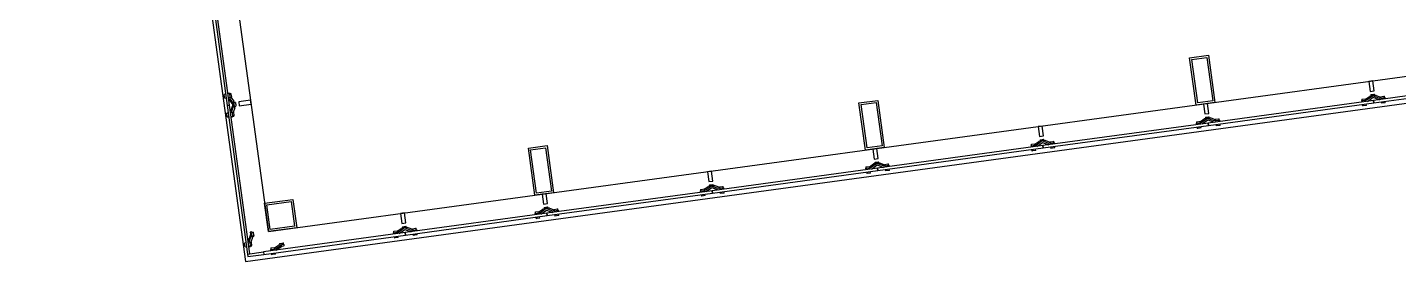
# Model space of a CAD drawing. Header units: millimetres. Extents: x 11680834 to 11851556, y -6213014 to -6078394.
# Drawn here: x 11680834 to 11695215, y -6111495 to -6109033 of the extents above; entities that cross this region are included whole.
import ezdxf

# ---------------------------------------------------------------- set-up
doc = ezdxf.new("R2010")
doc.units = ezdxf.units.MM
doc.layers.add('A—\\M+5C3C5\\M+5B4B0', color=135, linetype='Continuous')
doc.layers.add('E2-RI-4F$0$A-GLAZ', color=6, linetype='Continuous')

msp = doc.modelspace()

# ---------------------------------------------------------------- linework, layer by layer
at = {"layer": 'A—\\M+5C3C5\\M+5B4B0'}
for p, q in [((11682719, -6108320), (11682928, -6109854)), ((11682954, -6109851), (11682744, -6108317)), ((11696685, -6109565), (11694952, -6109802)), ((11694955, -6109827), (11696689, -6109590)), ((11694952, -6109802), (11693218, -6110039)), ((11694952, -6109802), (11694955, -6109827)), ((11694955, -6109827), (11694952, -6109802)), ((11682954, -6109851), (11682928, -6109854)), ((11682928, -6109854), (11682954, -6109851)), ((11682928, -6109854), (11683142, -6111417)), ((11683167, -6111413), (11682954, -6109851)), ((11693212, -6109833), (11693168, -6109839)), ((11693168, -6109839), (11693182, -6109943)), ((11693182, -6109943), (11693226, -6109937)), ((11693226, -6109937), (11693212, -6109833)), ((11693221, -6110064), (11694955, -6109827)), ((11693218, -6110039), (11691484, -6110276)), ((11691487, -6110301), (11693221, -6110064)), ((11693218, -6110039), (11693221, -6110064)), ((11693221, -6110064), (11693218, -6110039)), ((11689744, -6110307, 0), (11689700, -6110313, 0)), ((11689700, -6110313, 0), (11689715, -6110417, 0)), ((11689758, -6110411, 0), (11689744, -6110307, 0)), ((11691484, -6110276), (11689750, -6110513)), ((11689753, -6110538), (11691487, -6110301)), ((11691484, -6110276), (11691487, -6110301)), ((11691487, -6110301), (11691484, -6110276)), ((11689750, -6110513), (11688016, -6110750)), ((11689715, -6110417, 0), (11689758, -6110411, 0)), ((11689753, -6110538), (11689750, -6110513)), ((11689750, -6110513), (11689753, -6110538)), ((11688019, -6110775), (11689753, -6110538)), ((11686276, -6110781), (11686233, -6110787)), ((11686233, -6110787), (11686247, -6110891)), ((11686290, -6110885), (11686276, -6110781)), ((11688016, -6110750), (11686282, -6110987)), ((11686286, -6111012), (11688019, -6110775)), ((11688019, -6110775), (11688016, -6110750)), ((11688016, -6110750), (11688019, -6110775)), ((11686247, -6110891), (11686290, -6110885)), ((11686282, -6110987), (11684796, -6111190)), ((11684799, -6111216), (11686286, -6111012)), ((11686286, -6111012), (11686282, -6110987)), ((11686282, -6110987), (11686286, -6111012)), ((11684796, -6111190), (11683310, -6111394)), ((11683313, -6111419), (11684799, -6111216)), ((11684796, -6111190), (11684799, -6111216)), ((11684799, -6111216), (11684796, -6111190)), ((11683142, -6111417), (11683310, -6111394)), ((11683310, -6111394), (11683313, -6111419)), ((11683142, -6111417), (11683167, -6111413)), ((11683142, -6111417), (11683145, -6111442)), ((11683145, -6111442), (11683313, -6111419))]:
    msp.add_line(p, q, dxfattribs=at)
at = {"layer": 'A—\\M+5C3C5\\M+5B4B0', "extrusion": (0, 0, -1)}
for p, q in [((11694946, -6109596), (11694902, -6109602)), ((11694902, -6109602), (11694916, -6109706)), ((11694960, -6109700), (11694946, -6109596)), ((11683173, -6109799, 0), (11683050, -6109816, 0)), ((11683179, -6109842, 0), (11683173, -6109799, 0)), ((11694916, -6109706), (11694960, -6109700)), ((11683050, -6109816, 0), (11683056, -6109859, 0)), ((11683056, -6109859, 0), (11683179, -6109842, 0)), ((11691478, -6110070), (11691434, -6110076)), ((11691434, -6110076), (11691448, -6110180)), ((11691492, -6110174), (11691478, -6110070)), ((11691448, -6110180), (11691492, -6110174)), ((11688010, -6110544), (11687966, -6110550)), ((11687966, -6110550), (11687981, -6110654)), ((11687981, -6110654), (11688024, -6110648)), ((11688024, -6110648), (11688010, -6110544)), ((11684790, -6110984), (11684746, -6110990)), ((11684746, -6110990), (11684761, -6111094)), ((11684761, -6111094), (11684804, -6111088)), ((11684804, -6111088), (11684790, -6110984))]:
    msp.add_line(p, q, dxfattribs=at)
at = {"layer": 'A—\\M+5C3C5\\M+5B4B0'}
msp.add_lwpolyline([(11680834, -6094750), (11683122, -6111495), (11702888, -6108794)], dxfattribs=at)
at = {"layer": 'A—\\M+5C3C5\\M+5B4B0', "elevation": 0}
for points in [[(11681148, -6094990), (11683361, -6111179), (11700224, -6108875)], [(11693091, -6109850), (11693023, -6109354), (11693221, -6109327), (11693289, -6109823), (11693091, -6109850)], [(11689623, -6110324), (11689555, -6109828), (11689754, -6109801), (11689821, -6110297), (11689623, -6110324)], [(11686155, -6110798), (11686088, -6110302), (11686286, -6110275), (11686353, -6110771), (11686155, -6110798)]]:
    msp.add_lwpolyline(points, dxfattribs=at)
for points in [[(11693108, -6109827), (11693046, -6109371), (11693204, -6109350), (11693266, -6109805)], [(11689640, -6110301), (11689578, -6109845), (11689736, -6109824), (11689799, -6110279)], [(11686172, -6110775), (11686110, -6110319), (11686269, -6110298), (11686331, -6110753)], [(11683321, -6110882), (11683618, -6110842), (11683659, -6111139), (11683361, -6111180)], [(11683343, -6110900), (11683601, -6110864), (11683636, -6111122), (11683378, -6111157)]]:
    msp.add_lwpolyline(points, close=True, dxfattribs=at)
at = {"layer": 'E2-RI-4F$0$A-GLAZ', "color": 8}
for p, q in [((11682912, -6109736), (11682897, -6109738)), ((11682912, -6109736), (11682897, -6109738)), ((11682898, -6109743), (11682897, -6109738)), ((11682898, -6109743), (11682897, -6109738)), ((11682903, -6109777), (11682898, -6109743)), ((11682903, -6109777), (11682898, -6109743)), ((11682903, -6109777), (11682918, -6109775)), ((11682903, -6109777), (11682918, -6109775)), ((11682952, -6109725), (11682937, -6109727)), ((11682952, -6109725), (11682937, -6109727)), ((11682967, -6109728), (11682937, -6109732)), ((11682967, -6109728), (11682937, -6109732)), ((11682943, -6109772), (11682973, -6109768)), ((11682943, -6109772), (11682973, -6109768)), ((11682945, -6109787), (11682988, -6109846)), ((11682945, -6109787), (11682988, -6109846)), ((11682952, -6109725), (11682953, -6109732)), ((11682952, -6109725), (11682953, -6109732)), ((11682953, -6109732), (11682957, -6109767)), ((11682953, -6109732), (11682957, -6109767)), ((11682960, -6109785), (11682957, -6109767)), ((11682960, -6109785), (11682957, -6109767)), ((11683003, -6109844), (11682960, -6109785)), ((11683003, -6109844), (11682960, -6109785)), ((11682967, -6109728), (11682968, -6109734)), ((11682967, -6109728), (11682968, -6109734)), ((11682968, -6109734), (11682973, -6109768)), ((11682968, -6109734), (11682973, -6109768)), ((11682968, -6109768), (11682998, -6109809)), ((11682968, -6109768), (11682998, -6109809)), ((11683001, -6109827), (11682998, -6109809)), ((11683003, -6109844), (11682998, -6109809)), ((11683001, -6109827), (11682998, -6109809)), ((11683003, -6109844), (11682998, -6109809)), ((11694826, -6109804), (11694833, -6109803)), ((11694826, -6109804), (11694833, -6109803)), ((11694826, -6109804), (11694828, -6109819)), ((11694826, -6109804), (11694828, -6109819)), ((11694829, -6109789), (11694834, -6109788)), ((11694829, -6109789), (11694834, -6109788)), ((11694829, -6109789), (11694833, -6109819)), ((11694829, -6109789), (11694833, -6109819)), ((11694833, -6109803), (11694868, -6109798)), ((11694833, -6109803), (11694868, -6109798)), ((11694834, -6109788), (11694868, -6109783)), ((11694834, -6109788), (11694868, -6109783)), ((11694872, -6109813), (11694868, -6109783)), ((11694872, -6109813), (11694868, -6109783)), ((11694885, -6109796), (11694868, -6109798)), ((11694885, -6109796), (11694868, -6109798)), ((11694869, -6109788), (11694910, -6109758)), ((11694869, -6109788), (11694910, -6109758)), ((11694945, -6109753), (11694885, -6109796)), ((11694945, -6109753), (11694885, -6109796)), ((11694888, -6109811), (11694947, -6109768)), ((11694888, -6109811), (11694947, -6109768)), ((11694945, -6109753), (11694910, -6109758)), ((11694945, -6109753), (11694910, -6109758)), ((11694927, -6109755), (11694910, -6109758)), ((11694927, -6109755), (11694910, -6109758)), ((11694920, -6109756), (11694921, -6109760)), ((11694920, -6109756), (11694921, -6109760)), ((11694920, -6109756), (11694921, -6109760)), ((11694920, -6109756), (11694921, -6109760)), ((11694923, -6109741), (11694957, -6109736)), ((11694923, -6109741), (11694957, -6109736)), ((11694923, -6109741), (11694957, -6109736)), ((11694923, -6109741), (11694957, -6109736)), ((11694923, -6109741), (11694929, -6109740)), ((11694923, -6109741), (11694929, -6109740)), ((11694923, -6109741), (11694929, -6109740)), ((11694923, -6109741), (11694929, -6109740)), ((11694923, -6109741), (11694925, -6109755)), ((11694923, -6109741), (11694925, -6109755)), ((11694923, -6109741), (11694925, -6109755)), ((11694923, -6109741), (11694925, -6109755)), ((11694923, -6109741), (11694925, -6109755)), ((11694923, -6109741), (11694925, -6109755)), ((11694923, -6109741), (11694925, -6109755)), ((11694923, -6109741), (11694925, -6109755)), ((11694945, -6109753), (11694927, -6109755)), ((11694945, -6109753), (11694927, -6109755)), ((11694929, -6109740), (11694963, -6109735)), ((11694929, -6109740), (11694963, -6109735)), ((11694929, -6109740), (11694963, -6109735)), ((11694929, -6109740), (11694963, -6109735)), ((11694980, -6109748), (11694945, -6109753)), ((11694980, -6109748), (11694945, -6109753)), ((11694962, -6109750), (11694945, -6109753)), ((11694962, -6109750), (11694945, -6109753)), ((11695014, -6109779), (11694945, -6109753)), ((11695014, -6109779), (11694945, -6109753)), ((11694947, -6109768), (11695016, -6109794)), ((11694947, -6109768), (11695016, -6109794)), ((11694957, -6109736), (11694963, -6109735)), ((11694957, -6109736), (11694963, -6109735)), ((11694957, -6109736), (11694963, -6109735)), ((11694957, -6109736), (11694963, -6109735)), ((11694980, -6109748), (11694962, -6109750)), ((11694980, -6109748), (11694962, -6109750)), ((11694965, -6109750), (11694963, -6109735)), ((11694965, -6109750), (11694963, -6109735)), ((11694965, -6109750), (11694963, -6109735)), ((11694965, -6109750), (11694963, -6109735)), ((11694965, -6109750), (11694963, -6109735)), ((11694965, -6109750), (11694963, -6109735)), ((11694965, -6109750), (11694963, -6109735)), ((11694965, -6109750), (11694963, -6109735)), ((11694970, -6109753), (11694970, -6109749)), ((11694970, -6109753), (11694970, -6109749)), ((11694970, -6109753), (11694970, -6109749)), ((11694970, -6109753), (11694970, -6109749)), ((11694980, -6109748), (11695027, -6109766)), ((11694980, -6109748), (11695027, -6109766)), ((11695031, -6109776), (11695014, -6109779)), ((11695031, -6109776), (11695014, -6109779)), ((11695027, -6109762), (11695061, -6109757)), ((11695027, -6109762), (11695061, -6109757)), ((11695027, -6109762), (11695031, -6109791)), ((11695027, -6109762), (11695031, -6109791)), ((11695031, -6109776), (11695066, -6109771)), ((11695031, -6109776), (11695066, -6109771)), ((11695061, -6109757), (11695066, -6109756)), ((11695061, -6109757), (11695066, -6109756)), ((11695070, -6109786), (11695066, -6109756)), ((11695070, -6109786), (11695066, -6109756)), ((11695066, -6109771), (11695073, -6109770)), ((11695066, -6109771), (11695073, -6109770)), ((11695075, -6109785), (11695073, -6109770)), ((11695075, -6109785), (11695073, -6109770)), ((11695076, -6109826), (11695074, -6109811)), ((11695076, -6109826), (11695074, -6109811)), ((11682939, -6109934), (11682924, -6109936)), ((11682939, -6109934), (11682924, -6109936)), ((11682929, -6109970), (11682924, -6109936)), ((11682929, -6109970), (11682924, -6109936)), ((11682988, -6109846), (11682962, -6109915)), ((11682988, -6109846), (11682962, -6109915)), ((11682994, -6109926), (11682964, -6109930)), ((11682994, -6109926), (11682964, -6109930)), ((11682977, -6109913), (11683003, -6109844)), ((11682977, -6109913), (11683003, -6109844)), ((11682980, -6109931), (11682977, -6109913)), ((11682980, -6109931), (11682977, -6109913)), ((11682980, -6109931), (11682984, -6109966)), ((11682980, -6109931), (11682984, -6109966)), ((11683008, -6109879), (11682990, -6109927)), ((11683008, -6109879), (11682990, -6109927)), ((11682994, -6109926), (11682999, -6109960)), ((11682994, -6109926), (11682999, -6109960)), ((11683000, -6109820), (11682996, -6109820)), ((11683000, -6109820), (11682996, -6109820)), ((11683000, -6109820), (11682996, -6109820)), ((11683000, -6109820), (11682996, -6109820)), ((11683015, -6109822), (11683000, -6109824)), ((11683015, -6109822), (11683000, -6109824)), ((11683015, -6109822), (11683000, -6109824)), ((11683015, -6109822), (11683000, -6109824)), ((11683015, -6109822), (11683000, -6109824)), ((11683015, -6109822), (11683000, -6109824)), ((11683015, -6109822), (11683000, -6109824)), ((11683015, -6109822), (11683000, -6109824)), ((11683003, -6109844), (11683001, -6109827)), ((11683003, -6109844), (11683001, -6109827)), ((11683002, -6109870), (11683006, -6109869)), ((11683002, -6109870), (11683006, -6109869)), ((11683002, -6109870), (11683006, -6109869)), ((11683002, -6109870), (11683006, -6109869)), ((11683008, -6109879), (11683003, -6109844)), ((11683005, -6109862), (11683003, -6109844)), ((11683008, -6109879), (11683003, -6109844)), ((11683005, -6109862), (11683003, -6109844)), ((11683008, -6109879), (11683005, -6109862)), ((11683008, -6109879), (11683005, -6109862)), ((11683006, -6109864), (11683021, -6109862)), ((11683006, -6109864), (11683021, -6109862)), ((11683006, -6109864), (11683021, -6109862)), ((11683006, -6109864), (11683021, -6109862)), ((11683006, -6109864), (11683021, -6109862)), ((11683006, -6109864), (11683021, -6109862)), ((11683006, -6109864), (11683021, -6109862)), ((11683006, -6109864), (11683021, -6109862)), ((11683015, -6109822), (11683016, -6109828)), ((11683015, -6109822), (11683020, -6109856)), ((11683015, -6109822), (11683020, -6109856)), ((11683015, -6109822), (11683016, -6109828)), ((11683015, -6109822), (11683016, -6109828)), ((11683015, -6109822), (11683020, -6109856)), ((11683015, -6109822), (11683020, -6109856)), ((11683015, -6109822), (11683016, -6109828)), ((11683016, -6109828), (11683021, -6109862)), ((11683016, -6109828), (11683021, -6109862)), ((11683016, -6109828), (11683021, -6109862)), ((11683016, -6109828), (11683021, -6109862)), ((11683020, -6109856), (11683021, -6109862)), ((11683020, -6109856), (11683021, -6109862)), ((11683020, -6109856), (11683021, -6109862)), ((11683020, -6109856), (11683021, -6109862)), ((11694836, -6109844), (11694838, -6109859)), ((11694836, -6109844), (11694838, -6109859)), ((11694844, -6109858), (11694838, -6109859)), ((11694844, -6109858), (11694838, -6109859)), ((11694878, -6109853), (11694844, -6109858)), ((11694878, -6109853), (11694844, -6109858)), ((11694878, -6109853), (11694876, -6109838)), ((11694878, -6109853), (11694876, -6109838)), ((11695034, -6109817), (11695036, -6109831)), ((11695034, -6109817), (11695036, -6109831)), ((11695070, -6109827), (11695036, -6109831)), ((11695070, -6109827), (11695036, -6109831)), ((11695076, -6109826), (11695070, -6109827)), ((11695076, -6109826), (11695070, -6109827)), ((11682930, -6109975), (11682929, -6109970)), ((11682930, -6109975), (11682929, -6109970)), ((11682930, -6109975), (11682945, -6109973)), ((11682930, -6109975), (11682945, -6109973)), ((11682970, -6109970), (11683000, -6109966)), ((11682970, -6109970), (11683000, -6109966)), ((11682970, -6109975), (11682985, -6109973)), ((11682970, -6109975), (11682985, -6109973)), ((11682984, -6109966), (11682985, -6109973)), ((11682984, -6109966), (11682985, -6109973)), ((11682999, -6109960), (11683000, -6109966)), ((11682999, -6109960), (11683000, -6109966)), ((11693092, -6110041), (11693099, -6110040)), ((11693092, -6110041), (11693099, -6110040)), ((11693092, -6110041), (11693094, -6110056)), ((11693092, -6110041), (11693094, -6110056)), ((11693095, -6110026), (11693101, -6110025)), ((11693095, -6110026), (11693101, -6110025)), ((11693095, -6110026), (11693099, -6110056)), ((11693095, -6110026), (11693099, -6110056)), ((11693099, -6110040), (11693134, -6110035)), ((11693099, -6110040), (11693134, -6110035)), ((11693101, -6110025), (11693134, -6110020)), ((11693101, -6110025), (11693134, -6110020)), ((11693102, -6110081), (11693104, -6110096)), ((11693102, -6110081), (11693104, -6110096)), ((11693110, -6110095), (11693104, -6110096)), ((11693110, -6110095), (11693104, -6110096)), ((11693144, -6110090), (11693110, -6110095)), ((11693144, -6110090), (11693110, -6110095)), ((11693138, -6110050), (11693134, -6110020)), ((11693138, -6110050), (11693134, -6110020)), ((11693152, -6110033), (11693134, -6110035)), ((11693152, -6110033), (11693134, -6110035)), ((11693135, -6110025), (11693176, -6109995)), ((11693135, -6110025), (11693176, -6109995)), ((11693144, -6110090), (11693142, -6110075)), ((11693144, -6110090), (11693142, -6110075)), ((11693211, -6109990), (11693152, -6110033)), ((11693211, -6109990), (11693152, -6110033)), ((11693154, -6110048), (11693213, -6110005)), ((11693154, -6110048), (11693213, -6110005)), ((11693211, -6109990), (11693176, -6109995)), ((11693211, -6109990), (11693176, -6109995)), ((11693193, -6109992), (11693176, -6109995)), ((11693193, -6109992), (11693176, -6109995)), ((11693186, -6109993), (11693187, -6109997)), ((11693186, -6109993), (11693187, -6109997)), ((11693186, -6109993), (11693187, -6109997)), ((11693186, -6109993), (11693187, -6109997)), ((11693189, -6109978), (11693223, -6109973)), ((11693189, -6109978), (11693223, -6109973)), ((11693189, -6109978), (11693223, -6109973)), ((11693189, -6109978), (11693223, -6109973)), ((11693189, -6109978), (11693195, -6109977)), ((11693189, -6109978), (11693195, -6109977)), ((11693189, -6109978), (11693195, -6109977)), ((11693189, -6109978), (11693195, -6109977)), ((11693189, -6109978), (11693191, -6109992)), ((11693189, -6109978), (11693191, -6109992)), ((11693189, -6109978), (11693191, -6109992)), ((11693189, -6109978), (11693191, -6109992)), ((11693189, -6109978), (11693191, -6109992)), ((11693189, -6109978), (11693191, -6109992)), ((11693189, -6109978), (11693191, -6109992)), ((11693189, -6109978), (11693191, -6109992)), ((11693211, -6109990), (11693193, -6109992)), ((11693211, -6109990), (11693193, -6109992)), ((11693195, -6109977), (11693229, -6109972)), ((11693195, -6109977), (11693229, -6109972)), ((11693195, -6109977), (11693229, -6109972)), ((11693195, -6109977), (11693229, -6109972)), ((11693246, -6109985), (11693211, -6109990)), ((11693246, -6109985), (11693211, -6109990)), ((11693228, -6109987), (11693211, -6109990)), ((11693228, -6109987), (11693211, -6109990)), ((11693280, -6110016), (11693211, -6109990)), ((11693280, -6110016), (11693211, -6109990)), ((11693213, -6110005), (11693282, -6110031)), ((11693213, -6110005), (11693282, -6110031)), ((11693223, -6109973), (11693229, -6109972)), ((11693223, -6109973), (11693229, -6109972)), ((11693223, -6109973), (11693229, -6109972)), ((11693223, -6109973), (11693229, -6109972)), ((11693246, -6109985), (11693228, -6109987)), ((11693246, -6109985), (11693228, -6109987)), ((11693231, -6109987), (11693229, -6109972)), ((11693231, -6109987), (11693229, -6109972)), ((11693231, -6109987), (11693229, -6109972)), ((11693231, -6109987), (11693229, -6109972)), ((11693231, -6109987), (11693229, -6109972)), ((11693231, -6109987), (11693229, -6109972)), ((11693231, -6109987), (11693229, -6109972)), ((11693231, -6109987), (11693229, -6109972)), ((11693236, -6109990), (11693236, -6109986)), ((11693236, -6109990), (11693236, -6109986)), ((11693236, -6109990), (11693236, -6109986)), ((11693236, -6109990), (11693236, -6109986)), ((11693246, -6109985), (11693293, -6110003)), ((11693246, -6109985), (11693293, -6110003)), ((11693297, -6110013), (11693280, -6110016)), ((11693297, -6110013), (11693280, -6110016)), ((11693293, -6109999), (11693327, -6109994)), ((11693293, -6109999), (11693327, -6109994)), ((11693293, -6109999), (11693297, -6110028)), ((11693293, -6109999), (11693297, -6110028)), ((11693297, -6110013), (11693332, -6110008)), ((11693297, -6110013), (11693332, -6110008)), ((11693300, -6110054), (11693302, -6110068)), ((11693300, -6110054), (11693302, -6110068)), ((11693336, -6110064), (11693302, -6110068)), ((11693336, -6110064), (11693302, -6110068)), ((11693327, -6109994), (11693332, -6109993)), ((11693327, -6109994), (11693332, -6109993)), ((11693337, -6110023), (11693332, -6109993)), ((11693337, -6110023), (11693332, -6109993)), ((11693332, -6110008), (11693339, -6110007)), ((11693332, -6110008), (11693339, -6110007)), ((11693342, -6110063), (11693336, -6110064)), ((11693342, -6110063), (11693336, -6110064)), ((11693342, -6110022), (11693339, -6110007)), ((11693342, -6110022), (11693339, -6110007)), ((11693342, -6110063), (11693340, -6110048)), ((11693342, -6110063), (11693340, -6110048)), ((11691401, -6110262), (11691442, -6110232)), ((11691401, -6110262), (11691442, -6110232)), ((11691477, -6110227), (11691418, -6110270)), ((11691477, -6110227), (11691418, -6110270)), ((11691420, -6110285), (11691479, -6110242)), ((11691420, -6110285), (11691479, -6110242)), ((11691477, -6110227), (11691442, -6110232)), ((11691477, -6110227), (11691442, -6110232)), ((11691460, -6110229), (11691442, -6110232)), ((11691460, -6110229), (11691442, -6110232)), ((11691452, -6110230), (11691453, -6110234)), ((11691452, -6110230), (11691453, -6110234)), ((11691452, -6110230), (11691453, -6110234)), ((11691452, -6110230), (11691453, -6110234)), ((11691455, -6110215), (11691489, -6110210)), ((11691455, -6110215), (11691489, -6110210)), ((11691455, -6110215), (11691489, -6110210)), ((11691455, -6110215), (11691489, -6110210)), ((11691455, -6110215), (11691461, -6110214)), ((11691455, -6110215), (11691461, -6110214)), ((11691455, -6110215), (11691461, -6110214)), ((11691455, -6110215), (11691461, -6110214)), ((11691455, -6110215), (11691457, -6110229)), ((11691455, -6110215), (11691457, -6110229)), ((11691455, -6110215), (11691457, -6110229)), ((11691455, -6110215), (11691457, -6110229)), ((11691455, -6110215), (11691457, -6110229)), ((11691455, -6110215), (11691457, -6110229)), ((11691455, -6110215), (11691457, -6110229)), ((11691455, -6110215), (11691457, -6110229)), ((11691477, -6110227), (11691460, -6110229)), ((11691477, -6110227), (11691460, -6110229)), ((11691461, -6110214), (11691495, -6110209)), ((11691461, -6110214), (11691495, -6110209)), ((11691461, -6110214), (11691495, -6110209)), ((11691461, -6110214), (11691495, -6110209)), ((11691512, -6110222), (11691477, -6110227)), ((11691512, -6110222), (11691477, -6110227)), ((11691495, -6110224), (11691477, -6110227)), ((11691495, -6110224), (11691477, -6110227)), ((11691546, -6110253), (11691477, -6110227)), ((11691546, -6110253), (11691477, -6110227)), ((11691479, -6110242), (11691548, -6110268)), ((11691479, -6110242), (11691548, -6110268)), ((11691489, -6110210), (11691495, -6110209)), ((11691489, -6110210), (11691495, -6110209)), ((11691489, -6110210), (11691495, -6110209)), ((11691489, -6110210), (11691495, -6110209)), ((11691497, -6110224), (11691495, -6110209)), ((11691497, -6110224), (11691495, -6110209)), ((11691497, -6110224), (11691495, -6110209)), ((11691497, -6110224), (11691495, -6110209)), ((11691497, -6110224), (11691495, -6110209)), ((11691497, -6110224), (11691495, -6110209)), ((11691497, -6110224), (11691495, -6110209)), ((11691497, -6110224), (11691495, -6110209)), ((11691512, -6110222), (11691495, -6110224)), ((11691512, -6110222), (11691495, -6110224)), ((11691502, -6110227), (11691502, -6110223)), ((11691502, -6110227), (11691502, -6110223)), ((11691502, -6110227), (11691502, -6110223)), ((11691502, -6110227), (11691502, -6110223)), ((11691512, -6110222), (11691560, -6110240)), ((11691512, -6110222), (11691560, -6110240)), ((11691559, -6110236), (11691593, -6110231)), ((11691559, -6110236), (11691593, -6110231)), ((11691559, -6110236), (11691563, -6110265)), ((11691559, -6110236), (11691563, -6110265)), ((11691563, -6110250), (11691598, -6110245)), ((11691563, -6110250), (11691598, -6110245)), ((11691593, -6110231), (11691599, -6110230)), ((11691593, -6110231), (11691599, -6110230)), ((11691598, -6110245), (11691606, -6110244)), ((11691598, -6110245), (11691606, -6110244)), ((11691603, -6110260), (11691599, -6110230)), ((11691603, -6110260), (11691599, -6110230)), ((11691608, -6110259), (11691606, -6110244)), ((11691608, -6110259), (11691606, -6110244)), ((11691358, -6110278), (11691365, -6110277)), ((11691358, -6110278), (11691365, -6110277)), ((11691358, -6110278), (11691360, -6110293)), ((11691358, -6110278), (11691360, -6110293)), ((11691361, -6110263), (11691367, -6110262)), ((11691361, -6110263), (11691367, -6110262)), ((11691361, -6110263), (11691365, -6110293)), ((11691361, -6110263), (11691365, -6110293)), ((11691365, -6110277), (11691400, -6110272)), ((11691365, -6110277), (11691400, -6110272)), ((11691367, -6110262), (11691400, -6110257)), ((11691367, -6110262), (11691400, -6110257)), ((11691368, -6110318), (11691370, -6110333)), ((11691368, -6110318), (11691370, -6110333)), ((11691376, -6110332), (11691370, -6110333)), ((11691376, -6110332), (11691370, -6110333)), ((11691410, -6110327), (11691376, -6110332)), ((11691410, -6110327), (11691376, -6110332)), ((11691405, -6110287), (11691400, -6110257)), ((11691405, -6110287), (11691400, -6110257)), ((11691418, -6110270), (11691400, -6110272)), ((11691418, -6110270), (11691400, -6110272)), ((11691410, -6110327), (11691408, -6110312)), ((11691410, -6110327), (11691408, -6110312)), ((11691563, -6110250), (11691546, -6110253)), ((11691563, -6110250), (11691546, -6110253)), ((11691566, -6110291), (11691569, -6110305)), ((11691566, -6110291), (11691569, -6110305)), ((11691602, -6110301), (11691569, -6110305)), ((11691602, -6110301), (11691569, -6110305)), ((11691608, -6110300), (11691602, -6110301)), ((11691608, -6110300), (11691602, -6110301)), ((11691608, -6110300), (11691606, -6110285)), ((11691608, -6110300), (11691606, -6110285)), ((11689624, -6110515), (11689631, -6110514)), ((11689624, -6110515), (11689631, -6110514)), ((11689624, -6110515), (11689626, -6110530)), ((11689624, -6110515), (11689626, -6110530)), ((11689627, -6110500), (11689633, -6110499)), ((11689627, -6110500), (11689633, -6110499)), ((11689627, -6110500), (11689631, -6110530)), ((11689627, -6110500), (11689631, -6110530)), ((11689631, -6110514), (11689666, -6110509)), ((11689631, -6110514), (11689666, -6110509)), ((11689633, -6110499), (11689667, -6110494)), ((11689633, -6110499), (11689667, -6110494)), ((11689684, -6110507), (11689666, -6110509)), ((11689684, -6110507), (11689666, -6110509)), ((11689667, -6110498), (11689708, -6110469)), ((11689667, -6110498), (11689708, -6110469)), ((11689671, -6110524), (11689667, -6110494)), ((11689671, -6110524), (11689667, -6110494)), ((11689743, -6110464), (11689684, -6110507)), ((11689743, -6110464), (11689684, -6110507)), ((11689686, -6110522), (11689745, -6110479)), ((11689686, -6110522), (11689745, -6110479)), ((11689743, -6110464), (11689708, -6110469)), ((11689743, -6110464), (11689708, -6110469)), ((11689726, -6110466), (11689708, -6110469)), ((11689726, -6110466), (11689708, -6110469)), ((11689718, -6110467), (11689719, -6110471)), ((11689718, -6110467), (11689719, -6110471)), ((11689718, -6110467), (11689719, -6110471)), ((11689718, -6110467), (11689719, -6110471)), ((11689721, -6110452), (11689755, -6110447)), ((11689721, -6110452), (11689755, -6110447)), ((11689721, -6110452), (11689755, -6110447)), ((11689721, -6110452), (11689755, -6110447)), ((11689721, -6110452), (11689727, -6110451)), ((11689721, -6110452), (11689727, -6110451)), ((11689721, -6110452), (11689727, -6110451)), ((11689721, -6110452), (11689727, -6110451)), ((11689721, -6110452), (11689723, -6110466)), ((11689721, -6110452), (11689723, -6110466)), ((11689721, -6110452), (11689723, -6110466)), ((11689721, -6110452), (11689723, -6110466)), ((11689721, -6110452), (11689723, -6110466)), ((11689721, -6110452), (11689723, -6110466)), ((11689721, -6110452), (11689723, -6110466)), ((11689721, -6110452), (11689723, -6110466)), ((11689743, -6110464), (11689726, -6110466)), ((11689743, -6110464), (11689726, -6110466)), ((11689727, -6110451), (11689761, -6110446)), ((11689727, -6110451), (11689761, -6110446)), ((11689727, -6110451), (11689761, -6110446)), ((11689727, -6110451), (11689761, -6110446)), ((11689778, -6110459), (11689743, -6110464)), ((11689778, -6110459), (11689743, -6110464)), ((11689761, -6110461), (11689743, -6110464)), ((11689761, -6110461), (11689743, -6110464)), ((11689812, -6110490), (11689743, -6110464)), ((11689812, -6110490), (11689743, -6110464)), ((11689745, -6110479), (11689814, -6110505)), ((11689745, -6110479), (11689814, -6110505)), ((11689755, -6110447), (11689761, -6110446)), ((11689755, -6110447), (11689761, -6110446)), ((11689755, -6110447), (11689761, -6110446)), ((11689755, -6110447), (11689761, -6110446)), ((11689763, -6110461), (11689761, -6110446)), ((11689763, -6110461), (11689761, -6110446)), ((11689763, -6110461), (11689761, -6110446)), ((11689763, -6110461), (11689761, -6110446)), ((11689763, -6110461), (11689761, -6110446)), ((11689763, -6110461), (11689761, -6110446)), ((11689763, -6110461), (11689761, -6110446)), ((11689763, -6110461), (11689761, -6110446)), ((11689778, -6110459), (11689761, -6110461)), ((11689778, -6110459), (11689761, -6110461)), ((11689768, -6110464), (11689768, -6110460)), ((11689768, -6110464), (11689768, -6110460)), ((11689768, -6110464), (11689768, -6110460)), ((11689768, -6110464), (11689768, -6110460)), ((11689778, -6110459), (11689826, -6110477)), ((11689778, -6110459), (11689826, -6110477)), ((11689829, -6110487), (11689812, -6110490)), ((11689829, -6110487), (11689812, -6110490)), ((11689825, -6110473), (11689859, -6110468)), ((11689825, -6110473), (11689859, -6110468)), ((11689825, -6110473), (11689829, -6110502)), ((11689825, -6110473), (11689829, -6110502)), ((11689829, -6110487), (11689864, -6110482)), ((11689829, -6110487), (11689864, -6110482)), ((11689833, -6110528), (11689835, -6110542)), ((11689833, -6110528), (11689835, -6110542)), ((11689859, -6110468), (11689865, -6110467)), ((11689859, -6110468), (11689865, -6110467)), ((11689864, -6110482), (11689872, -6110481)), ((11689864, -6110482), (11689872, -6110481)), ((11689869, -6110497), (11689865, -6110467)), ((11689869, -6110497), (11689865, -6110467)), ((11689874, -6110496), (11689872, -6110481)), ((11689874, -6110496), (11689872, -6110481)), ((11689874, -6110537), (11689872, -6110522)), ((11689874, -6110537), (11689872, -6110522)), ((11689634, -6110555), (11689636, -6110570)), ((11689634, -6110555), (11689636, -6110570)), ((11689642, -6110569), (11689636, -6110570)), ((11689642, -6110569), (11689636, -6110570)), ((11689676, -6110564), (11689642, -6110569)), ((11689676, -6110564), (11689642, -6110569)), ((11689676, -6110564), (11689674, -6110549)), ((11689676, -6110564), (11689674, -6110549)), ((11689868, -6110538), (11689835, -6110542)), ((11689868, -6110538), (11689835, -6110542)), ((11689874, -6110537), (11689868, -6110538)), ((11689874, -6110537), (11689868, -6110538)), ((11687890, -6110752), (11687897, -6110751)), ((11687890, -6110752), (11687897, -6110751)), ((11687890, -6110752), (11687892, -6110767)), ((11687890, -6110752), (11687892, -6110767)), ((11687893, -6110737), (11687899, -6110736)), ((11687893, -6110737), (11687899, -6110736)), ((11687893, -6110737), (11687897, -6110767)), ((11687893, -6110737), (11687897, -6110767)), ((11687897, -6110751), (11687932, -6110746)), ((11687897, -6110751), (11687932, -6110746)), ((11687899, -6110736), (11687933, -6110731)), ((11687899, -6110736), (11687933, -6110731)), ((11687901, -6110792), (11687903, -6110807)), ((11687901, -6110792), (11687903, -6110807)), ((11687908, -6110806), (11687903, -6110807)), ((11687908, -6110806), (11687903, -6110807)), ((11687942, -6110801), (11687908, -6110806)), ((11687942, -6110801), (11687908, -6110806)), ((11687950, -6110744), (11687932, -6110746)), ((11687950, -6110744), (11687932, -6110746)), ((11687933, -6110735), (11687974, -6110706)), ((11687933, -6110735), (11687974, -6110706)), ((11687937, -6110761), (11687933, -6110731)), ((11687937, -6110761), (11687933, -6110731)), ((11687942, -6110801), (11687940, -6110786)), ((11687942, -6110801), (11687940, -6110786)), ((11688009, -6110701), (11687950, -6110744)), ((11688009, -6110701), (11687950, -6110744)), ((11687952, -6110759), (11688011, -6110716)), ((11687952, -6110759), (11688011, -6110716)), ((11688009, -6110701), (11687974, -6110706)), ((11688009, -6110701), (11687974, -6110706)), ((11687992, -6110703), (11687974, -6110706)), ((11687992, -6110703), (11687974, -6110706)), ((11687984, -6110704), (11687985, -6110708)), ((11687984, -6110704), (11687985, -6110708)), ((11687984, -6110704), (11687985, -6110708)), ((11687984, -6110704), (11687985, -6110708)), ((11687987, -6110689), (11688021, -6110684)), ((11687987, -6110689), (11688021, -6110684)), ((11687987, -6110689), (11688021, -6110684)), ((11687987, -6110689), (11688021, -6110684)), ((11687987, -6110689), (11687993, -6110688)), ((11687987, -6110689), (11687993, -6110688)), ((11687987, -6110689), (11687993, -6110688)), ((11687987, -6110689), (11687993, -6110688)), ((11687987, -6110689), (11687989, -6110703)), ((11687987, -6110689), (11687989, -6110703)), ((11687987, -6110689), (11687989, -6110703)), ((11687987, -6110689), (11687989, -6110703)), ((11687987, -6110689), (11687989, -6110703)), ((11687987, -6110689), (11687989, -6110703)), ((11687987, -6110689), (11687989, -6110703)), ((11687987, -6110689), (11687989, -6110703)), ((11688009, -6110701), (11687992, -6110703)), ((11688009, -6110701), (11687992, -6110703)), ((11687993, -6110688), (11688027, -6110683)), ((11687993, -6110688), (11688027, -6110683)), ((11687993, -6110688), (11688027, -6110683)), ((11687993, -6110688), (11688027, -6110683)), ((11688044, -6110696), (11688009, -6110701)), ((11688044, -6110696), (11688009, -6110701)), ((11688027, -6110698), (11688009, -6110701)), ((11688027, -6110698), (11688009, -6110701)), ((11688078, -6110727), (11688009, -6110701)), ((11688078, -6110727), (11688009, -6110701)), ((11688011, -6110716), (11688080, -6110742)), ((11688011, -6110716), (11688080, -6110742)), ((11688021, -6110684), (11688027, -6110683)), ((11688021, -6110684), (11688027, -6110683)), ((11688021, -6110684), (11688027, -6110683)), ((11688021, -6110684), (11688027, -6110683)), ((11688029, -6110698), (11688027, -6110683)), ((11688029, -6110698), (11688027, -6110683)), ((11688029, -6110698), (11688027, -6110683)), ((11688029, -6110698), (11688027, -6110683)), ((11688029, -6110698), (11688027, -6110683)), ((11688029, -6110698), (11688027, -6110683)), ((11688029, -6110698), (11688027, -6110683)), ((11688029, -6110698), (11688027, -6110683)), ((11688044, -6110696), (11688027, -6110698)), ((11688044, -6110696), (11688027, -6110698)), ((11688035, -6110701), (11688034, -6110697)), ((11688035, -6110701), (11688034, -6110697)), ((11688035, -6110701), (11688034, -6110697)), ((11688035, -6110701), (11688034, -6110697)), ((11688044, -6110696), (11688092, -6110714)), ((11688044, -6110696), (11688092, -6110714)), ((11688096, -6110724), (11688078, -6110727)), ((11688096, -6110724), (11688078, -6110727)), ((11688091, -6110710), (11688125, -6110705)), ((11688091, -6110710), (11688125, -6110705)), ((11688091, -6110710), (11688095, -6110739)), ((11688091, -6110710), (11688095, -6110739)), ((11688096, -6110724), (11688131, -6110719)), ((11688096, -6110724), (11688131, -6110719)), ((11688099, -6110765), (11688101, -6110779)), ((11688099, -6110765), (11688101, -6110779)), ((11688135, -6110775), (11688101, -6110779)), ((11688135, -6110775), (11688101, -6110779)), ((11688125, -6110705), (11688131, -6110704)), ((11688125, -6110705), (11688131, -6110704)), ((11688135, -6110734), (11688131, -6110704)), ((11688135, -6110734), (11688131, -6110704)), ((11688131, -6110719), (11688138, -6110718)), ((11688131, -6110719), (11688138, -6110718)), ((11688140, -6110774), (11688135, -6110775)), ((11688140, -6110774), (11688135, -6110775)), ((11688140, -6110733), (11688138, -6110718)), ((11688140, -6110733), (11688138, -6110718)), ((11688140, -6110774), (11688138, -6110759)), ((11688140, -6110774), (11688138, -6110759)), ((11686199, -6110972), (11686240, -6110943)), ((11686199, -6110972), (11686240, -6110943)), ((11686275, -6110938), (11686216, -6110981)), ((11686275, -6110938), (11686216, -6110981)), ((11686218, -6110996), (11686277, -6110953)), ((11686218, -6110996), (11686277, -6110953)), ((11686275, -6110938), (11686240, -6110943)), ((11686275, -6110938), (11686240, -6110943)), ((11686258, -6110940), (11686240, -6110943)), ((11686258, -6110940), (11686240, -6110943)), ((11686251, -6110941), (11686251, -6110945)), ((11686251, -6110941), (11686251, -6110945)), ((11686251, -6110941), (11686251, -6110945)), ((11686251, -6110941), (11686251, -6110945)), ((11686254, -6110926), (11686287, -6110921)), ((11686254, -6110926), (11686287, -6110921)), ((11686254, -6110926), (11686287, -6110921)), ((11686254, -6110926), (11686287, -6110921)), ((11686254, -6110926), (11686259, -6110925)), ((11686254, -6110926), (11686259, -6110925)), ((11686254, -6110926), (11686259, -6110925)), ((11686254, -6110926), (11686259, -6110925)), ((11686254, -6110926), (11686256, -6110940)), ((11686254, -6110926), (11686256, -6110940)), ((11686254, -6110926), (11686256, -6110940)), ((11686254, -6110926), (11686256, -6110940)), ((11686254, -6110926), (11686256, -6110940)), ((11686254, -6110926), (11686256, -6110940)), ((11686254, -6110926), (11686256, -6110940)), ((11686254, -6110926), (11686256, -6110940)), ((11686275, -6110938), (11686258, -6110940)), ((11686275, -6110938), (11686258, -6110940)), ((11686259, -6110925), (11686293, -6110920)), ((11686259, -6110925), (11686293, -6110920)), ((11686259, -6110925), (11686293, -6110920)), ((11686259, -6110925), (11686293, -6110920)), ((11686310, -6110933), (11686275, -6110938)), ((11686310, -6110933), (11686275, -6110938)), ((11686293, -6110935), (11686275, -6110938)), ((11686293, -6110935), (11686275, -6110938)), ((11686344, -6110964), (11686275, -6110938)), ((11686344, -6110964), (11686275, -6110938)), ((11686277, -6110953), (11686346, -6110979)), ((11686277, -6110953), (11686346, -6110979)), ((11686287, -6110921), (11686293, -6110920)), ((11686287, -6110921), (11686293, -6110920)), ((11686287, -6110921), (11686293, -6110920)), ((11686287, -6110921), (11686293, -6110920)), ((11686295, -6110935), (11686293, -6110920)), ((11686295, -6110935), (11686293, -6110920)), ((11686295, -6110935), (11686293, -6110920)), ((11686295, -6110935), (11686293, -6110920)), ((11686295, -6110935), (11686293, -6110920)), ((11686295, -6110935), (11686293, -6110920)), ((11686295, -6110935), (11686293, -6110920)), ((11686295, -6110935), (11686293, -6110920)), ((11686310, -6110933), (11686293, -6110935)), ((11686310, -6110933), (11686293, -6110935)), ((11686301, -6110938), (11686300, -6110934)), ((11686301, -6110938), (11686300, -6110934)), ((11686301, -6110938), (11686300, -6110934)), ((11686301, -6110938), (11686300, -6110934)), ((11686310, -6110933), (11686358, -6110951)), ((11686310, -6110933), (11686358, -6110951)), ((11686362, -6110961), (11686344, -6110964)), ((11686362, -6110961), (11686344, -6110964)), ((11686357, -6110947), (11686391, -6110942)), ((11686357, -6110947), (11686391, -6110942)), ((11686357, -6110947), (11686361, -6110976)), ((11686357, -6110947), (11686361, -6110976)), ((11686362, -6110961), (11686397, -6110956)), ((11686362, -6110961), (11686397, -6110956)), ((11686391, -6110942), (11686397, -6110941)), ((11686391, -6110942), (11686397, -6110941)), ((11686401, -6110971), (11686397, -6110941)), ((11686401, -6110971), (11686397, -6110941)), ((11686397, -6110956), (11686404, -6110955)), ((11686397, -6110956), (11686404, -6110955)), ((11686406, -6110970), (11686404, -6110955)), ((11686406, -6110970), (11686404, -6110955)), ((11686156, -6110989), (11686164, -6110988)), ((11686156, -6110989), (11686164, -6110988)), ((11686156, -6110989), (11686158, -6111004)), ((11686156, -6110989), (11686158, -6111004)), ((11686159, -6110974), (11686165, -6110973)), ((11686159, -6110974), (11686165, -6110973)), ((11686159, -6110974), (11686163, -6111004)), ((11686159, -6110974), (11686163, -6111004)), ((11686164, -6110988), (11686199, -6110983)), ((11686164, -6110988), (11686199, -6110983)), ((11686165, -6110973), (11686199, -6110968)), ((11686165, -6110973), (11686199, -6110968)), ((11686167, -6111029), (11686169, -6111044)), ((11686167, -6111029), (11686169, -6111044)), ((11686175, -6111043), (11686169, -6111044)), ((11686175, -6111043), (11686169, -6111044)), ((11686208, -6111038), (11686175, -6111043)), ((11686208, -6111038), (11686175, -6111043)), ((11686203, -6110998), (11686199, -6110968)), ((11686203, -6110998), (11686199, -6110968)), ((11686216, -6110981), (11686199, -6110983)), ((11686216, -6110981), (11686199, -6110983)), ((11686208, -6111038), (11686206, -6111023)), ((11686208, -6111038), (11686206, -6111023)), ((11686365, -6111002), (11686367, -6111016)), ((11686365, -6111002), (11686367, -6111016)), ((11686401, -6111012), (11686367, -6111016)), ((11686401, -6111012), (11686367, -6111016)), ((11686407, -6111011), (11686401, -6111012)), ((11686407, -6111011), (11686401, -6111012)), ((11686407, -6111011), (11686404, -6110996)), ((11686407, -6111011), (11686404, -6110996)), ((11683175, -6111210), (11683149, -6111279)), ((11683164, -6111277), (11683189, -6111208)), ((11683186, -6111183), (11683171, -6111185)), ((11683186, -6111183), (11683171, -6111185)), ((11683172, -6111193), (11683171, -6111185)), ((11683172, -6111193), (11683171, -6111185)), ((11683172, -6111193), (11683175, -6111210)), ((11683194, -6111243), (11683176, -6111291)), ((11683186, -6111183), (11683187, -6111191)), ((11683186, -6111183), (11683187, -6111191)), ((11683202, -6111186), (11683187, -6111188)), ((11683202, -6111186), (11683187, -6111188)), ((11683189, -6111208), (11683187, -6111191)), ((11683194, -6111243), (11683189, -6111208)), ((11683192, -6111228), (11683207, -6111226)), ((11683194, -6111243), (11683192, -6111226)), ((11683192, -6111228), (11683207, -6111226)), ((11683202, -6111186), (11683202, -6111192)), ((11683202, -6111186), (11683206, -6111220)), ((11683202, -6111192), (11683207, -6111226)), ((11683206, -6111220), (11683207, -6111226)), ((11684670, -6111192), (11684677, -6111191)), ((11684670, -6111192), (11684677, -6111191)), ((11684670, -6111192), (11684672, -6111207)), ((11684670, -6111192), (11684672, -6111207)), ((11684673, -6111177), (11684679, -6111176)), ((11684673, -6111177), (11684679, -6111176)), ((11684673, -6111177), (11684677, -6111207)), ((11684673, -6111177), (11684677, -6111207)), ((11684677, -6111191), (11684712, -6111187)), ((11684677, -6111191), (11684712, -6111187)), ((11684679, -6111176), (11684713, -6111171)), ((11684679, -6111176), (11684713, -6111171)), ((11684681, -6111232), (11684683, -6111247)), ((11684681, -6111232), (11684683, -6111247)), ((11684688, -6111246), (11684683, -6111247)), ((11684688, -6111246), (11684683, -6111247)), ((11684722, -6111241), (11684688, -6111246)), ((11684722, -6111241), (11684688, -6111246)), ((11684730, -6111184), (11684712, -6111187)), ((11684730, -6111184), (11684712, -6111187)), ((11684713, -6111176), (11684754, -6111146)), ((11684713, -6111176), (11684754, -6111146)), ((11684717, -6111201), (11684713, -6111171)), ((11684717, -6111201), (11684713, -6111171)), ((11684722, -6111241), (11684720, -6111226)), ((11684722, -6111241), (11684720, -6111226)), ((11684789, -6111141), (11684730, -6111184)), ((11684789, -6111141), (11684730, -6111184)), ((11684732, -6111199), (11684791, -6111156)), ((11684732, -6111199), (11684791, -6111156)), ((11684789, -6111141), (11684754, -6111146)), ((11684789, -6111141), (11684754, -6111146)), ((11684772, -6111143), (11684754, -6111146)), ((11684772, -6111143), (11684754, -6111146)), ((11684764, -6111144), (11684765, -6111148)), ((11684764, -6111144), (11684765, -6111148)), ((11684764, -6111144), (11684765, -6111148)), ((11684764, -6111144), (11684765, -6111148)), ((11684767, -6111129), (11684801, -6111124)), ((11684767, -6111129), (11684801, -6111124)), ((11684767, -6111129), (11684801, -6111124)), ((11684767, -6111129), (11684801, -6111124)), ((11684767, -6111129), (11684773, -6111128)), ((11684767, -6111129), (11684773, -6111128)), ((11684767, -6111129), (11684773, -6111128)), ((11684767, -6111129), (11684773, -6111128)), ((11684767, -6111129), (11684769, -6111144)), ((11684767, -6111129), (11684769, -6111144)), ((11684767, -6111129), (11684769, -6111144)), ((11684767, -6111129), (11684769, -6111144)), ((11684767, -6111129), (11684769, -6111144)), ((11684767, -6111129), (11684769, -6111144)), ((11684767, -6111129), (11684769, -6111144)), ((11684767, -6111129), (11684769, -6111144)), ((11684789, -6111141), (11684772, -6111143)), ((11684789, -6111141), (11684772, -6111143)), ((11684773, -6111128), (11684807, -6111123)), ((11684773, -6111128), (11684807, -6111123)), ((11684773, -6111128), (11684807, -6111123)), ((11684773, -6111128), (11684807, -6111123)), ((11684824, -6111136), (11684789, -6111141)), ((11684824, -6111136), (11684789, -6111141)), ((11684807, -6111139), (11684789, -6111141)), ((11684807, -6111139), (11684789, -6111141)), ((11684858, -6111167), (11684789, -6111141)), ((11684858, -6111167), (11684789, -6111141)), ((11684791, -6111156), (11684860, -6111182)), ((11684791, -6111156), (11684860, -6111182)), ((11684801, -6111124), (11684807, -6111123)), ((11684801, -6111124), (11684807, -6111123)), ((11684801, -6111124), (11684807, -6111123)), ((11684801, -6111124), (11684807, -6111123)), ((11684809, -6111138), (11684807, -6111123)), ((11684809, -6111138), (11684807, -6111123)), ((11684809, -6111138), (11684807, -6111123)), ((11684809, -6111138), (11684807, -6111123)), ((11684809, -6111138), (11684807, -6111123)), ((11684809, -6111138), (11684807, -6111123)), ((11684809, -6111138), (11684807, -6111123)), ((11684809, -6111138), (11684807, -6111123)), ((11684824, -6111136), (11684807, -6111139)), ((11684824, -6111136), (11684807, -6111139)), ((11684815, -6111141), (11684814, -6111138)), ((11684815, -6111141), (11684814, -6111138)), ((11684815, -6111141), (11684814, -6111138)), ((11684815, -6111141), (11684814, -6111138)), ((11684824, -6111136), (11684872, -6111154)), ((11684824, -6111136), (11684872, -6111154)), ((11684876, -6111164), (11684858, -6111167)), ((11684876, -6111164), (11684858, -6111167)), ((11684871, -6111150), (11684905, -6111145)), ((11684871, -6111150), (11684905, -6111145)), ((11684871, -6111150), (11684875, -6111180)), ((11684871, -6111150), (11684875, -6111180)), ((11684876, -6111164), (11684911, -6111160)), ((11684876, -6111164), (11684911, -6111160)), ((11684879, -6111205), (11684881, -6111220)), ((11684879, -6111205), (11684881, -6111220)), ((11684915, -6111215), (11684881, -6111220)), ((11684915, -6111215), (11684881, -6111220)), ((11684905, -6111145), (11684911, -6111144)), ((11684905, -6111145), (11684911, -6111144)), ((11684915, -6111174), (11684911, -6111144)), ((11684915, -6111174), (11684911, -6111144)), ((11684911, -6111160), (11684918, -6111159)), ((11684911, -6111160), (11684918, -6111159)), ((11684920, -6111214), (11684915, -6111215)), ((11684920, -6111214), (11684915, -6111215)), ((11684920, -6111174), (11684918, -6111159)), ((11684920, -6111174), (11684918, -6111159)), ((11684920, -6111214), (11684918, -6111199)), ((11684920, -6111214), (11684918, -6111199)), ((11683126, -6111298), (11683111, -6111300)), ((11683115, -6111333), (11683111, -6111300)), ((11683116, -6111339), (11683115, -6111333)), ((11683116, -6111339), (11683131, -6111337)), ((11683181, -6111290), (11683151, -6111294)), ((11683156, -6111334), (11683186, -6111330)), ((11683157, -6111339), (11683172, -6111337)), ((11683166, -6111294), (11683164, -6111277)), ((11683166, -6111294), (11683171, -6111329)), ((11683171, -6111329), (11683172, -6111337)), ((11683181, -6111290), (11683185, -6111324)), ((11683185, -6111324), (11683186, -6111330)), ((11683382, -6111368), (11683389, -6111367)), ((11683382, -6111368), (11683384, -6111383)), ((11683385, -6111353), (11683391, -6111352)), ((11683385, -6111353), (11683389, -6111383)), ((11683389, -6111367), (11683424, -6111363)), ((11683391, -6111352), (11683425, -6111348)), ((11683442, -6111360), (11683424, -6111363)), ((11683425, -6111352), (11683466, -6111322)), ((11683429, -6111377), (11683425, -6111348)), ((11683501, -6111317), (11683442, -6111360)), ((11683444, -6111375), (11683503, -6111332)), ((11683501, -6111317), (11683466, -6111322)), ((11683484, -6111319), (11683466, -6111322)), ((11683479, -6111305), (11683513, -6111300)), ((11683479, -6111305), (11683485, -6111304)), ((11683479, -6111305), (11683481, -6111320)), ((11683479, -6111305), (11683481, -6111320)), ((11683485, -6111304), (11683519, -6111299)), ((11683519, -6111315), (11683501, -6111317)), ((11683503, -6111332), (11683521, -6111329)), ((11683513, -6111300), (11683519, -6111299)), ((11683521, -6111314), (11683519, -6111299)), ((11683521, -6111314), (11683519, -6111299)), ((11683519, -6111315), (11683526, -6111314)), ((11683519, -6111315), (11683526, -6111314)), ((11683528, -6111328), (11683521, -6111329)), ((11683528, -6111328), (11683521, -6111329)), ((11683528, -6111328), (11683526, -6111314)), ((11683528, -6111328), (11683526, -6111314)), ((11683393, -6111408), (11683395, -6111423)), ((11683400, -6111422), (11683395, -6111423)), ((11683434, -6111417), (11683400, -6111422)), ((11683434, -6111417), (11683432, -6111402))]:
    msp.add_line(p, q, dxfattribs=at)

doc.saveas('drawing.dxf')
